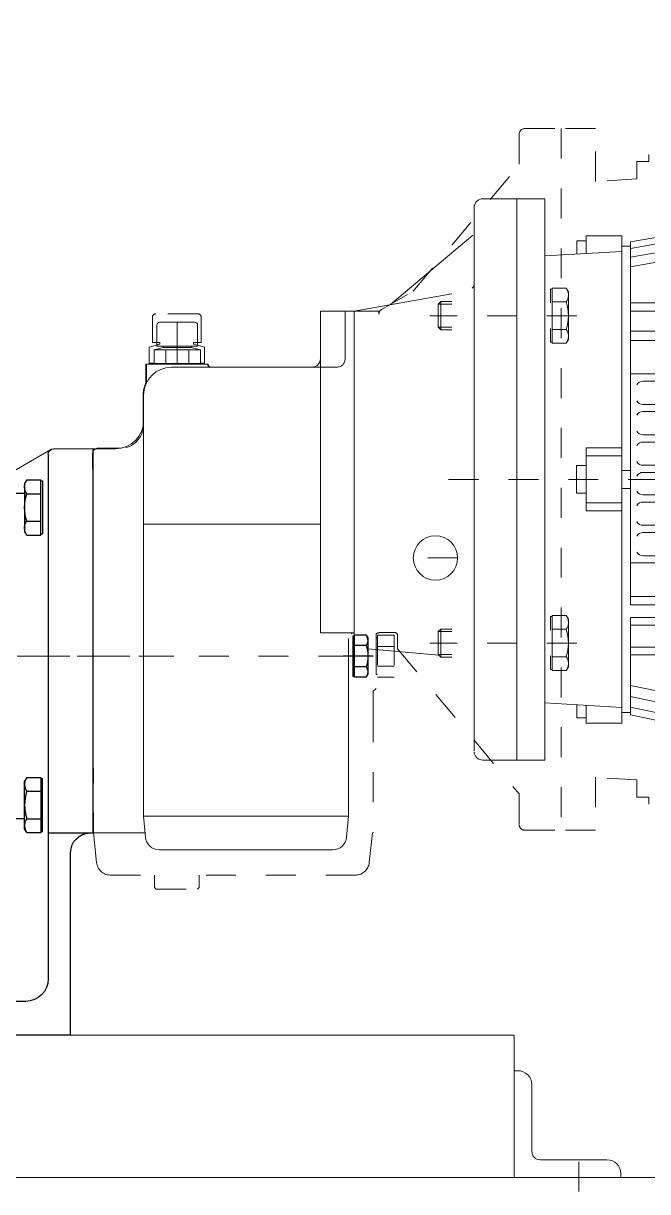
# Model space of a CAD drawing. Header units: millimetres. Extents: x 100 to 1590, y 100 to 694.
# Drawn here: x 1406.054 to 1408.139, y 546.518 to 550.421 of the extents above; entities that cross this region are included whole.
import ezdxf

# ---------------------------------------------------------------- set-up
doc = ezdxf.new("R2010")
doc.units = ezdxf.units.MM
for name, pattern in [('AM_DIN_G_W050', [13.75, 9.75, -1.5, 1, -1.5]), ('AM_DIN_G_W050x2', [6.875, 4.75, -0.875, 0.375, -0.875]), ('CENTER', [2, 1.25, -0.25, 0.25, -0.25]), ('HIDDEN2', [4.762499999999999, 3.175, -1.5875])]:
    doc.linetypes.add(name, pattern=pattern)
for name, color, linetype, lineweight in [('AM_0N', 7, 'Continuous', 30), ('AM_7N', 4, 'AM_DIN_G_W050', 25), ('AM_9', 253, 'Continuous', 13), ('Centro', 1, 'CENTER', 5), ('CONTORN 1', 7, 'Continuous', 25), ('contorno', 1, 'Continuous', 9), ('PAREDE', 7, 'Continuous', 9)]:
    doc.layers.add(name, color=color, linetype=linetype, lineweight=lineweight)

# ---------------------------------------------------------------- blocks, each defined once
blk = doc.blocks.new('parafuso m8')
at = {"layer": 'AM_0N'}
for p, q in [((888.140560662112, 1079.949648171211), (887.5588802659031, 1078.942148171211)), ((887.5588802659031, 1078.942148171211), (887.5588802659031, 1065.942148171211)), ((888.140560662112, 1079.949648171211), (892.2588802659034, 1079.949648171211)), ((892.2588802659034, 1079.632148171211), (892.2588802659034, 1079.949648171211)), ((892.2588802659034, 1065.252148171211), (892.2588802659034, 1079.632148171211)), ((892.2588802659034, 1079.632148171211), (892.8588802659033, 1079.632148171211)), ((892.8588802659033, 1079.632148171211), (892.8588802659033, 1076.103856921211)), ((888.140560662112, 1076.196871421478), (892.2588802659034, 1076.196871421478)), ((892.8588802659033, 1076.103856921211), (892.8588802659033, 1068.780439421211)), ((888.140560662112, 1064.934648171211), (887.5588802659031, 1065.942148171211)), ((888.140560662112, 1068.687424920943), (892.2588802659034, 1068.687424920943)), ((892.8588802659033, 1068.780439421211), (892.8588802659033, 1065.252148171211)), ((888.140560662112, 1064.934648171211), (892.2588802659034, 1064.934648171211)), ((892.2588802659034, 1064.934648171211), (892.2588802659034, 1065.252148171211)), ((892.2588802659034, 1065.252148171211), (892.8588802659033, 1065.252148171211))]:
    blk.add_line(p, q, dxfattribs=at)
for centre, radius, start, end in [((890.8761533266952, 1078.073259796345), 3.317273060791827, 154.446872382287, 214.4468723822771), ((899.968013239551, 1072.442148171211), 12.40913297364791, 162.3875260144927, 197.6124739855073), ((890.8761533266952, 1066.811036546078), 3.317273060791827, 145.5531276177229, 205.553127617713)]:
    blk.add_arc(centre, radius, start, end, dxfattribs=at)
at = {"layer": 'AM_7N', "linetype": 'AM_DIN_G_W050x2'}
blk.add_line((885.6966333509563, 1072.442148171211), (898.6845567325081, 1072.442148171211), dxfattribs=at)
blk = doc.blocks.new('Caixa redotora (GEREMIA)')
at = {"layer": 'Centro'}
for p, q in [((-3498.097578407829, 3378.845441578722), (-3482.297578407829, 3378.845441578722)), ((-3459.197578407829, 3343.845441578722), (-3366.476653273508, 3343.845441578722))]:
    blk.add_line(p, q, dxfattribs=at)
at = {"layer": 'contorno'}
for p, q in [((-3519.197578407829, 3306.845441578722), (-3519.197578407829, 3506.845441578722)), ((-3507.044468407829, 3506.845441578722), (-3519.197578407829, 3506.845441578722)), ((-3504.048588407829, 3504.002451578722), (-3504.048588407829, 3504.454291578722)), ((-3504.048588407829, 3504.002451578722), (-3504.048588407828, 3310.002613540595)), ((-3503.516278407829, 3493.845441578722), (-3474.197578407829, 3469.137691578722)), ((-3461.197578407829, 3466.845441578722), (-3496.048588407829, 3472.990611451532)), ((-3461.197578407829, 3351.035441578722), (-3461.197578407829, 3466.845441578722)), ((-3461.197578407829, 3466.845441578722), (-3449.197578407829, 3466.845441578722)), ((-3449.197578407829, 3460.220441578722), (-3449.197578407829, 3466.845441578722)), ((-3449.197578407829, 3453.470441578722), (-3449.197578407829, 3460.220441578722)), ((-3405.447578407829, 3461.845441578722), (-3405.447578407829, 3454.345441578722)), ((-3404.447578407829, 3462.845441578722), (-3391.947578407829, 3462.845441578722)), ((-3398.197578407829, 3447.845441578722), (-3398.197578407829, 3462.845441578722)), ((-3390.947578407829, 3454.345441578722), (-3390.947578407829, 3461.845441578722)), ((-3449.197578407829, 3352.139091578721), (-3449.197578407829, 3453.470441578722)), ((-3403.197578407829, 3453.845441578722), (-3406.446778407829, 3452.974841578722)), ((-3406.446778407829, 3452.974841578722), (-3406.446778407829, 3448.145441578722)), ((-3389.948378407829, 3452.974841578722), (-3406.446778407829, 3452.974841578722)), ((-3405.447578407829, 3454.345441578722), (-3390.947578407829, 3454.345441578722)), ((-3403.197578407829, 3454.345441578722), (-3403.197578407829, 3453.845441578722)), ((-3393.197578407829, 3453.845441578722), (-3403.197578407829, 3453.845441578722)), ((-3402.322178407829, 3452.974841578722), (-3402.322178407829, 3448.145441578722)), ((-3394.072978407829, 3448.145441578722), (-3394.072978407829, 3452.974841578722)), ((-3393.197578407829, 3453.845441578722), (-3393.197578407829, 3454.345441578722)), ((-3389.948378407829, 3452.974841578722), (-3393.197578407829, 3453.845441578722)), ((-3389.948378407829, 3448.145441578722), (-3389.948378407829, 3452.974841578722)), ((-3409.197578407829, 3447.845441578722), (-3387.197578407829, 3447.845441578722)), ((-3389.948378407829, 3448.145441578722), (-3406.446778407829, 3448.145441578722)), ((-3405.197578407829, 3448.145441578722), (-3405.197578407829, 3447.845441578722)), ((-3391.197578407829, 3447.845441578722), (-3405.197578407829, 3447.845441578722)), ((-3391.197578407829, 3447.845441578722), (-3391.197578407829, 3448.145441578722)), ((-3387.197578407829, 3447.845441578722), (-3387.197578407829, 3441.204341578722)), ((-3446.197578407829, 3446.845441578722), (-3396.197578407829, 3446.845441578722)), ((-3386.197578407829, 3286.845441578722), (-3386.197578407829, 3436.845441578722)), ((-3376.197578407828, 3417.782101578723), (-3368.197578407828, 3417.782101578723)), ((-3368.197578407828, 3280.845470927006), (-3368.197578407828, 3417.782101578723)), ((-3449.197578407829, 3390.845441578722), (-3386.197578407829, 3390.845441578722)), ((-3461.197578407829, 3352.139091578721), (-3449.197578407829, 3352.139091578721)), ((-3459.197578407829, 3350.139091578721), (-3459.197578407829, 3286.845441578722)), ((-3466.097578407829, 3346.416746793459), (-3491.426098876506, 3344.200786662157)), ((-3519.197578407829, 3306.845441578722), (-3507.044468407829, 3306.845441578722)), ((-3459.197578407829, 3286.845441578722), (-3386.197578407829, 3286.845441578722)), ((-3459.197578407829, 3286.845441578722), (-3458.547028407829, 3279.409661578722)), ((-3386.197578407829, 3286.845441578722), (-3386.848128407829, 3279.409661578722)), ((-3368.197578407828, 3280.845470927006), (-3386.722510682247, 3280.845470927006)), ((-3453.566058407829, 3274.845441578722), (-3391.829098407829, 3274.845441578722))]:
    blk.add_line(p, q, dxfattribs=at)
blk.add_circle((-3490.197578407829, 3378.845441578722), 7.9, dxfattribs=at)
for centre, radius, start, end in [((-3507.044468407829, 3503.845441578722), 3, 3.000010000006585, 90), ((-3501.048588407836, 3476.918531578721), 2.999999999992724, 180, 220.939766135569), ((-3404.447578407829, 3461.845441578722), 1, 90, 180), ((-3391.947578407829, 3461.845441578722), 1, 0, 90), ((-3446.197578407829, 3449.845441578722), 3, 180, 270), ((-3410.197578407829, 3447.845441578722), 1, 270, 0), ((-3396.197578407829, 3436.845441578722), 10, 0, 90), ((-3376.197578407828, 3427.782101578723), 10, 180, 270), ((-3461.197578407828, 3350.139091578723), 1.999999999998067, 58.55869770557219, 90), ((-3507.044468407829, 3309.845441578722), 3, 270, 357.0000299999961), ((-3453.566058407829, 3279.845441578722), 5, 184.9999999999735, 270), ((-3391.829098407829, 3279.845441578722), 5, 270, 355.0000000000265)]:
    blk.add_arc(centre, radius, start, end, dxfattribs=at)
blk = doc.blocks.new('Parafuso de cabeça sextavada M10 x 30')
at = {"layer": 'AM_0N'}
for p, q in [((-3350.197578407829, 3056.295441578722), (-3350.197578407829, 3051.439492078722)), ((-3349.597578407829, 3056.295441578722), (-3350.197578407829, 3056.295441578722)), ((-3349.597578407829, 3056.295441578722), (-3349.597578407829, 3056.662941578722)), ((-3344.558237387486, 3056.662941578722), (-3349.597578407829, 3056.662941578722)), ((-3349.597578407829, 3037.395441578722), (-3349.597578407829, 3056.295441578722)), ((-3344.558237387486, 3056.662941578722), (-3343.797578407829, 3055.345441578722)), ((-3344.558237387486, 3051.75546429061), (-3349.597578407829, 3051.75546429061)), ((-3343.797578407829, 3055.345441578722), (-3343.797578407829, 3038.345441578722)), ((-3350.197578407829, 3051.439492078722), (-3350.197578407829, 3042.251391078722)), ((-3350.197578407829, 3042.251391078722), (-3350.197578407829, 3037.395441578722)), ((-3344.558237387486, 3041.935418866834), (-3349.597578407829, 3041.935418866834)), ((-3349.597578407829, 3037.395441578722), (-3350.197578407829, 3037.395441578722)), ((-3349.597578407829, 3037.027941578722), (-3349.597578407829, 3037.395441578722)), ((-3344.558237387486, 3037.027941578722), (-3349.597578407829, 3037.027941578722)), ((-3344.558237387486, 3037.027941578722), (-3343.797578407829, 3038.345441578722))]:
    blk.add_line(p, q, dxfattribs=at)
for centre, radius, start, end in [((-3348.135550871941, 3054.209202934666), 4.337972464112389, 325.5531276177229, 25.55312761773646), ((-3360.024906142599, 3046.845441578722), 16.22732773477033, 342.3875260144758, 17.61247398552423), ((-3348.135550871941, 3039.481680222778), 4.337972464112389, 334.4468723822636, 34.44687238227705)]:
    blk.add_arc(centre, radius, start, end, dxfattribs=at)
blk = doc.blocks.new('CARCAÇA DO MANCAL REDUTOR')
at = {"layer": 'Centro', "lineweight": 20}
blk.add_line((-1097.114438785534, 8565.11146423663), (-936.614438785534, 8565.11146423663), dxfattribs=at)
at = {"layer": 'Centro', "linetype": 'AM_DIN_G_W050x2'}
for p, q in [((-1056.114438785534, 8445.341894717896), (-1056.114438785534, 8427.341894717896)), ((-977.114438785534, 8445.11146423663), (-977.114438785534, 8427.11146423663))]:
    blk.add_line(p, q, dxfattribs=at)
at = {"layer": 'CONTORN 1'}
for p, q in [((-1092.114438785534, 8502.111493584915), (-1092.114438785534, 8639.048124236631)), ((-1076.114438785534, 8637.048124236631), (-1076.114438785534, 8450.11146423663)), ((-941.614438785534, 8627.111464236632), (-955.114438785534, 8627.11146423663)), ((-941.614438785534, 8503.11146423663), (-941.614438785534, 8627.111464236632)), ((-1067.714438785535, 8623.11146423663), (-961.4389941058707, 8623.11146423663)), ((-957.114438785534, 8447.11146423663), (-957.114438785534, 8625.601838511278)), ((-1052.114438785534, 8597.653374328625), (-981.1144387855345, 8597.653374328625)), ((-1060.114438785534, 8540.569554144637), (-1060.114438785534, 8589.653374328625)), ((-973.1144387855345, 8589.653374328625), (-973.1144387855345, 8540.569554144637)), ((-957.114438785534, 8540.569554144637), (-957.114438785534, 8589.653374328625)), ((-1052.114438785534, 8532.569554144637), (-981.1144387855345, 8532.569554144637)), ((-1067.714438785535, 8507.111464236632), (-957.114438785534, 8507.111464236632)), ((-998.6849504348413, 8450.325402285063), (-1044.835430149592, 8505.325402285063)), ((-1076.114438785534, 8502.111493584915), (-1092.114438785534, 8502.111493584915)), ((-1092.114438785534, 8502.111493584915), (-1092.114438785534, 8502.111493584915)), ((-955.1144387855345, 8503.111464236634), (-941.614438785534, 8503.11146423663)), ((-941.614438785534, 8503.11146423663), (-941.614438785534, 8503.11146423663)), ((-1084.114438785534, 8430.11146423663), (-1084.114438785534, 8495.111493584915)), ((-949.114438785534, 8430.11146423663), (-949.114438785534, 8496.11146423663)), ((-1068.114438785534, 8442.11146423663), (-962.114438785534, 8442.11146423663)), ((-1084.114438785534, 8430.11146423663), (-949.114438785534, 8430.11146423663))]:
    blk.add_line(p, q, dxfattribs=at)
for centre, radius, start, end in [((-1078.114438785534, 8637.048124236631), 2, 0, 90), ((-961.4389941058707, 8628.11146423663), 5, 270, 334.6230664748901), ((-955.114438785534, 8625.11146423663), 2, 90, 154.6230664748901), ((-1052.114438785534, 8589.653374328625), 8, 90, 180), ((-981.1144387855345, 8589.653374328625), 8, 0, 90), ((-1052.114438785534, 8540.569554144637), 8, 180, 270), ((-981.1144387855345, 8540.569554144637), 8, 270, 0), ((-1048.665652365187, 8502.111464236632), 5, 39.99999999997006, 90), ((-955.114438785534, 8505.111464236634), 2, 180, 269.999999999987), ((-1091.114438785534, 8495.111493584915), 7, 0, 90), ((-942.114438785534, 8496.11146423663), 7, 90, 180), ((-1068.114438785534, 8450.11146423663), 8, 180, 270), ((-1002.515172650436, 8447.11146423663), 5, 270, 39.99999999997006), ((-962.114438785534, 8447.11146423663), 5, 270, 0)]:
    blk.add_arc(centre, radius, start, end, dxfattribs=at)
at = {"layer": 'contorno'}
for p, q in [((-1078.114438785534, 8639.048124236631), (-1092.114438785534, 8639.048124236631)), ((-1077.110903401087, 8638.777974617446), (-1049.975711444209, 8623.11146423663))]:
    blk.add_line(p, q, dxfattribs=at)
blk = doc.blocks.new('FlgFFW21')
for p, q in [((4, 93.00000000000001), (4, -93.00000000000003)), ((4, 93.00000000000001), (20.69791428710016, 92.99999999999999)), ((20.69791428710016, 86.2048612244238), (20.69791428710016, 92.99999999999999)), ((20.69791428710016, 90.99999999999999), (25, 90.99999999999997)), ((25, 90.99999999999997), (25, 85.99999999999999)), ((0, 88.99999999999999), (4, 88.99999999999999)), ((4, 86.99999999999999), (40, 85.28571428571435)), ((25, 88.99999999999999), (25.00000000000011, 86.00000000000001)), ((20.69791428710016, 12), (4, 11.99999999999999)), ((20.69791428710016, 8.999999999999993), (4, 8.999999999999993)), ((20.69791428710016, -11.99999999999999), (20.69791428710016, 12)), ((20.69791428710016, 5.280474695061734), (25.19620792688306, 5.280474695061734)), ((25.19620792688306, 5.280474695061734), (25.19620792688306, -5.280474695061734)), ((0, 3.429748934673299), (0, -3.429748934673299)), ((0, 3.429748934673299), (4, 3.429748934673299)), ((0, -3.429748934673299), (4, -3.429748934673299)), ((20.69791428710016, -5.280474695061734), (25.19620792688306, -5.280474695061734)), ((20.69791428710016, -8.999999999999993), (4, -8.999999999999993)), ((20.69791428710016, -11.99999999999999), (4, -11.99999999999999)), ((0, -88.99999999999999), (4, -88.99999999999999)), ((4, -86.99999999999999), (40, -85.28571428571433)), ((20.69791428710016, -86.2048612244238), (20.69791428710016, -92.99999999999999)), ((25, -90.99999999999997), (25, -85.99999999999999)), ((25, -88.99999999999999), (25.00000000000011, -86.00000000000001)), ((4, -93.00000000000001), (20.69791428710016, -92.99999999999999)), ((20.69791428710016, -90.99999999999999), (25, -90.99999999999997))]:
    blk.add_line(p, q)
blk = doc.blocks.new('100Lsp')
at = {"linetype": 'ByBlock'}
for p, q in [((-173, 43.63554223115324), (0, 43.63554223115324)), ((-173, 43.63554223115324), (-173, 5.113482440545454)), ((0, 43.63554223115324), (0, 5.113482440545454)), ((-173, 40.63554223115324), (0, 40.63554223115324)), ((-173, 31.90503755800827), (0, 31.90503755800827)), ((-173, 28.90503755800827), (0, 28.90503755800827)), ((-144, 11.65681948535018), (-173, 16.77030192589561)), ((-29, 11.65681948535018), (0, 16.77030192589558)), ((-144, 7.2560354046405), (-173, 12.36951784518595)), ((-144, 11.65681948535018), (-29, 11.65681948535018)), ((-29, 7.2560354046405), (0, 12.36951784518592)), ((-144, 3.051288234480182), (-173, 8.164770675025636)), ((-144, 0), (-173, 5.113482440545454)), ((-144, 7.2560354046405), (-29, 7.2560354046405)), ((-29, 3.051288234480182), (0, 8.164770675025636)), ((-29, 0), (0, 5.113482440545454)), ((-144, 3.051288234480182), (-29, 3.051288234480182)), ((-144, 0), (-29, 0))]:
    blk.add_line(p, q, dxfattribs=at)
blk = doc.blocks.new('90Scx')
at = {"linetype": 'ByBlock'}
for p, q in [((-109.0404624277458, 0), (-131.0000000000001, -3.872058957869683)), ((-109.0404624277458, 0), (-21.95953757225436, 0)), ((-21.95953757225436, 0), (0, -3.872058957869683)), ((-109.0404624277458, -2.310513056167082), (-131.0000000000001, -6.182572014036765)), ((-131.0000000000002, -133.2565154342296), (-131.0000000000001, -3.872058957869683)), ((-109.0404624277458, -2.310513056167082), (-21.95953757225436, -2.310513056167082)), ((-21.95953757225436, -2.310513056167082), (0, -6.182572014036765)), ((3.410605131648481e-13, -133.2565154342297), (0, -3.872058957869683)), ((-109.0404624277458, -5.49445455495902), (-131.0000000000001, -9.366513512828703)), ((-109.0404624277458, -5.49445455495902), (-21.95953757225436, -5.49445455495902)), ((-21.95953757225436, -5.49445455495902), (0, -9.366513512828675)), ((-109.0404624277458, -8.82684018832876), (-131.0000000000001, -12.69889914619844)), ((-109.0404624277458, -8.82684018832876), (-21.95953757225436, -8.82684018832876)), ((-21.95953757225436, -8.82684018832876), (0, -12.69889914619841)), ((-131.0000000000001, -25.54826339961656), (0, -25.54826339961645)), ((-131.0000000000001, -28.57101966860586), (1.13686837721616e-13, -28.57101966860586)), ((-131.0000000000001, -35.72653997898576), (0, -35.72653997898564)), ((-131.0000000000001, -39.00375343199619), (1.13686837721616e-13, -39.00375343199619)), ((-131.0000000000001, -50.92895074242813), (-117.4811364935707, -50.92895074242814)), ((-126.7158892088188, -53.50351721641658), (-117.7883156919322, -53.50351721641658)), ((0, -50.92895074242813), (-13.55293144454174, -50.92895074242814)), ((-4.538760482065186, -53.50351721641658), (-13.24575224618025, -53.50351721641657)), ((-126.7158892088188, -61.77288137826629), (-118.607972609607, -61.77288137826629)), ((-4.538760482065186, -61.77288137826629), (-12.42609532850531, -61.77288137826629)), ((-126.7158892088188, -64.34744785225475), (-118.8114977698859, -64.34744785225473)), ((-4.538760482065186, -64.34744785225475), (-12.22257016822653, -64.34744785225473)), ((-126.7158892088188, -72.61681201410443), (-119.3001812408239, -72.61681201410443)), ((-4.538760482065186, -72.61681201410443), (-11.73388669728865, -72.61681201410443)), ((-126.7158892088188, -75.1913784880929), (-119.4010964714691, -75.19137848809288)), ((-4.538760482065186, -75.1913784880929), (-11.63297146664331, -75.19137848809288)), ((-126.7158892088188, -83.46074264994259), (-119.5611318389095, -83.46074264994257)), ((-126.7158892088188, -86.03530912393106), (-119.5599152571034, -86.03530912393106)), ((-4.538760482065186, -86.03530912393106), (-11.47415268100895, -86.03530912393106)), ((-4.538760482065186, -83.46074264994259), (-11.47293609920291, -83.46074264994257)), ((-126.7158892088188, -94.0017191553636), (-119.4026243494754, -94.0017191553636)), ((-4.538760482065186, -94.0017191553636), (-11.63144358863701, -94.00171915536362)), ((-126.7158892088188, -96.57628562935207), (-119.3021280764616, -96.57628562935207)), ((-4.538760482065186, -96.57628562935207), (-11.73193986165086, -96.57628562935207)), ((-126.7158892088188, -104.8456497912018), (-118.8147943521606, -104.8456497912018)), ((-126.7158892088188, -107.4202162651902), (-118.6116911061205, -107.4202162651902)), ((-4.538760482065186, -107.4202162651902), (-12.42237683199198, -107.4202162651902)), ((-4.538760482065186, -104.8456497912018), (-12.2192735859519, -104.8456497912018)), ((-126.7158892088188, -115.6895804270399), (-117.7933967209127, -115.6895804270399)), ((-4.538760482065186, -115.6895804270399), (-13.24067121719975, -115.6895804270399)), ((-131.0000000000001, -118.2641469010284), (-117.4867151792465, -118.2641469010284)), ((0, -118.2641469010284), (-13.54735275886605, -118.2641469010284)), ((-131.0000000000001, -130.2337591652403), (1.13686837721616e-13, -130.2337591652403)), ((-131.0000000000001, -133.2565154342296), (0, -133.2565154342298))]:
    blk.add_line(p, q, dxfattribs=at)
for p, q in [((-98.64311276539252, -47.44837569741135), (-98.64311276539252, -53.67454273061377)), ((-32.39095517271983, -47.44837569741135), (-32.39095517271983, -53.67454273061377)), ((-104.0431127653925, -59.07454273061377), (-111.3433218551871, -59.07454273061377)), ((-26.99095517271996, -59.07454273061377), (-19.69074608292533, -59.07454273061377)), ((-87.29314089770469, -66.3120700738853), (-45.23213291440777, -66.3120700738853)), ((-91.61314089770474, -99.03117947197521), (-91.61314089770474, -70.6320700738853)), ((-87.13952281641025, -69.70528442321428), (-87.13952281641025, -93.50416442321429)), ((-44.19872281641028, -69.70528442321428), (-87.13952281641025, -69.70528442321428)), ((-44.19872281641028, -73.57600442321427), (-44.19872281641028, -69.70528442321428)), ((-40.91213291440783, -70.6320700738853), (-40.91213291440783, -99.03117947197521)), ((-115.2073110880043, -71.65875629861839), (-97.37978871763778, -71.65875629861836)), ((-96.29978871763774, -72.73875629861837), (-96.29978871763774, -74.89875629861837)), ((-83.26880281641024, -89.63344442321429), (-83.26880281641024, -73.57600442321427)), ((-83.26880281641024, -73.57600442321427), (-44.19872281641028, -73.57600442321427)), ((-34.7342792204746, -72.73875629861837), (-34.7342792204746, -74.89875629861837)), ((-15.82675685010804, -71.65875629861839), (-33.65427922047456, -71.65875629861836)), ((-115.380561830692, -75.97875629861838), (-97.37978871763778, -75.97875629861838)), ((-80.6984028164103, -76.14640442321428), (-80.6984028164103, -89.63344442321429)), ((-76.82768281641029, -76.14640442321428), (-80.6984028164103, -76.14640442321428)), ((-76.82768281641029, -89.63344442321429), (-76.82768281641029, -76.14640442321428)), ((-74.25728281641034, -76.14640442321428), (-74.25728281641034, -89.63344442321429)), ((-70.38656281641022, -76.14640442321428), (-74.25728281641034, -76.14640442321428)), ((-70.38656281641022, -93.50416442321429), (-70.38656281641022, -76.14640442321428)), ((-67.75568281641029, -76.14640442321428), (-67.75568281641029, -93.50416442321429)), ((-56.89952281641024, -76.14640442321428), (-67.75568281641029, -76.14640442321428)), ((-56.89952281641024, -86.76064442321427), (-56.89952281641024, -76.14640442321428)), ((-54.51056281641024, -76.14640442321428), (-54.51056281641024, -93.50416442321429)), ((-44.19872281641028, -76.14640442321428), (-54.51056281641024, -76.14640442321428)), ((-44.19872281641028, -99.94528442321428), (-44.19872281641028, -76.14640442321428)), ((-15.65350610742018, -75.97875629861838), (-33.65427922047456, -75.97875629861838)), ((-115.5104268010542, -82.45875629861837), (-97.37978871763778, -82.45875629861837)), ((-63.94544281641026, -80.01712442321428), (-63.94544281641026, -82.88992442321427)), ((-60.77024281641025, -80.01712442321428), (-63.94544281641026, -80.01712442321428)), ((-63.94544281641026, -82.88992442321427), (-60.77024281641025, -82.88992442321427)), ((-60.77024281641025, -82.88992442321427), (-60.77024281641025, -80.01712442321428)), ((-51.24464281641031, -80.01712442321428), (-51.24464281641031, -89.63344442321429)), ((-48.06944281641029, -80.01712442321428), (-51.24464281641031, -80.01712442321428)), ((-48.06944281641029, -89.63344442321429), (-48.06944281641029, -80.01712442321428)), ((-15.52364113705801, -82.45875629861837), (-33.65427922047456, -82.45875629861837)), ((-115.5104268010542, -86.77875629861838), (-97.37978871763778, -86.77875629861838)), ((-96.29978871763774, -83.53875629861838), (-96.29978871763774, -85.69875629861838)), ((-63.88496281641028, -89.63344442321429), (-63.88496281641028, -86.76064442321427)), ((-63.88496281641028, -86.76064442321427), (-56.89952281641024, -86.76064442321427)), ((-34.7342792204746, -83.53875629861838), (-34.7342792204746, -85.69875629861838)), ((-15.52364113705801, -86.77875629861838), (-33.65427922047456, -86.77875629861838)), ((-80.6984028164103, -89.63344442321429), (-83.26880281641024, -89.63344442321429)), ((-74.25728281641034, -89.63344442321429), (-76.82768281641029, -89.63344442321429)), ((-56.89952281641024, -89.63344442321429), (-63.88496281641028, -89.63344442321429)), ((-56.89952281641024, -93.50416442321429), (-56.89952281641024, -89.63344442321429)), ((-51.24464281641031, -89.63344442321429), (-48.06944281641029, -89.63344442321429)), ((-115.380561830692, -93.25875629861838), (-97.37978871763778, -93.25875629861838)), ((-96.29978871763774, -94.33875629861838), (-96.29978871763774, -96.49875629861837)), ((-87.13952281641025, -93.50416442321429), (-70.38656281641022, -93.50416442321429)), ((-67.75568281641029, -93.50416442321429), (-56.89952281641024, -93.50416442321429)), ((-54.51056281641024, -93.50416442321429), (-48.06944281641029, -93.50416442321429)), ((-48.06944281641029, -93.50416442321429), (-48.06944281641029, -96.07456442321428)), ((-34.7342792204746, -94.33875629861838), (-34.7342792204746, -96.49875629861837)), ((-15.65350610742018, -93.25875629861838), (-33.65427922047456, -93.25875629861838)), ((-115.2073110880043, -97.57875629861837), (-97.37978871763778, -97.57875629861837)), ((-48.06944281641029, -96.07456442321428), (-87.13952281641025, -96.07456442321427)), ((-87.13952281641025, -96.07456442321427), (-87.13952281641025, -99.94528442321428)), ((-15.82675685010804, -97.57875629861837), (-33.65427922047456, -97.57875629861837)), ((-45.23213291440777, -103.3511794719752), (-87.29314089770469, -103.3511794719752)), ((-87.13952281641025, -99.94528442321428), (-44.19872281641028, -99.94528442321428)), ((-104.0431127653925, -110.1629698666232), (-111.3433218551871, -110.1629698666232)), ((-26.99095517271996, -110.1629698666232), (-19.69074608292533, -110.1629698666232)), ((-98.64311276539252, -121.7891368998256), (-98.64311276539252, -115.5629698666232)), ((-32.39095517271983, -121.7891368998256), (-32.39095517271983, -115.5629698666232))]:
    blk.add_line(p, q)
for centre in [(-106.7681114790465, -52.2968305025605), (-24.26595645906582, -52.2968305025605), (-106.7681114790465, -116.9406820946764), (-24.26595645906582, -116.9406820946764)]:
    blk.add_circle(centre, 3.227104632997793)
for centre, radius, start, end in [((-106.7681114790465, -52.2968305025605), 10.8, 97.66837745043945, 172.9343840855462), ((-65.51703396905611, -358.66978316264), 319.9375705367928, 82.33162254956054, 97.66837745043945), ((-24.26595645906593, -52.29683050256052), 10.8, 7.065615914453812, 82.33162254956054), ((-106.7681114790465, -52.2968305025605), 6.755499447269108, 97.66837745043945, 172.9343840855462), ((-65.51703396905611, -358.66978316264), 315.8930699840619, 82.33162254956054, 97.66837745043945), ((-95.4031127653925, -47.44837569741135), 3.24, 95.48520004313771, 180), ((-35.63095517271984, -47.44837569741135), 3.24, 0, 84.51479995686232), ((-24.26595645906593, -52.29683050256052), 6.755499447269108, 7.065615914453812, 82.33162254956054), ((154.0036104150423, -84.61875629861825), 273.5671932086917, 172.9343840855462, 187.0656159144538), ((154.0036104150423, -84.61875629861825), 269.5226926559608, 172.9343840855462, 187.0656159144538), ((-104.0431127653925, -53.67454273061377), 5.4, 270, 0), ((-26.99095517271996, -53.67454273061377), 5.4, 180, 270), ((-285.0376783531548, -84.61875629861825), 269.5226926559608, 352.9343840855462, 7.065615914453812), ((-285.0376783531548, -84.61875629861825), 273.5671932086917, 352.9343840855462, 7.065615914453812), ((-111.3433218551871, -62.31454273061378), 3.24, 90, 175.1951951634717), ((-19.69074608292533, -62.31454273061378), 3.24, 4.804804836528377, 90), ((-87.29314089770469, -70.6320700738853), 4.32, 90, 180), ((-45.23213291440777, -70.6320700738853), 4.32, 0, 90), ((-97.37978871763778, -72.73875629861837), 1.08, 0, 90), ((-97.37978871763778, -74.89875629861837), 1.08, 270, 0), ((-33.65427922047456, -72.73875629861837), 1.08, 90, 180), ((-33.65427922047456, -74.89875629861837), 1.08, 180, 270), ((-97.37978871763778, -83.53875629861838), 1.08, 0, 90), ((-33.65427922047456, -83.53875629861838), 1.08, 90, 180), ((-97.37978871763778, -85.69875629861838), 1.08, 270, 0), ((-33.65427922047456, -85.69875629861838), 1.08, 180, 270), ((-97.37978871763778, -94.33875629861838), 1.08, 0, 90), ((-33.65427922047456, -94.33875629861838), 1.08, 90, 180), ((-97.37978871763778, -96.49875629861837), 1.08, 270, 0), ((-87.29314089770469, -99.03117947197521), 4.32, 180, 270), ((-45.23213291440777, -99.03117947197521), 4.32, 270, 0), ((-33.65427922047456, -96.49875629861837), 1.08, 180, 270), ((-111.3433218551871, -106.9229698666231), 3.24, 184.8048048365284, 270), ((-19.69074608292533, -106.9229698666231), 3.24, 270, 355.1951951634716), ((-104.0431127653925, -115.5629698666232), 5.4, 0, 90), ((-26.99095517271996, -115.5629698666232), 5.4, 90, 180), ((-106.7681114790466, -116.9406820946763), 10.8, 187.0656159144538, 262.3316225495604), ((-106.7681114790466, -116.9406820946763), 6.755499447269108, 187.0656159144538, 262.3316225495604), ((-24.26595645906582, -116.9406820946762), 6.755499447269108, 277.6683774504394, 352.9343840855454), ((-24.26595645906582, -116.9406820946762), 10.8, 277.6683774504394, 352.9343840855454), ((-65.51703396905611, 189.4322705654032), 315.8930699840619, 262.3316225495605, 277.6683774504394), ((-95.4031127653925, -121.7891368998256), 3.24, 180, 264.5147999568623), ((-35.63095517271984, -121.7891368998256), 3.24, 275.4852000431377, 0), ((-65.51703396905611, 189.4322705654032), 319.9375705367928, 262.3316225495605, 277.6683774504394)]:
    blk.add_arc(centre, radius, start, end)
for centre, radius, start, end in [((-126.8355633792768, -56.03155715356556), 2.530870962908826, 87.28971456681475, 150.6430577804659), ((-4.419086311607202, -56.03155715356556), 2.530870962908826, 29.35694221953408, 92.71028543318523), ((-126.8355633792768, -59.2448414411173), 2.530870962908818, 209.3569422195341, 272.7102854331852), ((-4.419086311607202, -59.2448414411173), 2.530870962908818, 267.2897145668147, 330.6430577804659), ((-126.8355633792768, -66.87548778940372), 2.530870962908826, 87.28971456681475, 150.6430577804659), ((-4.419086311607202, -66.87548778940372), 2.530870962908826, 29.35694221953408, 92.71028543318523), ((-126.8355633792768, -70.08877207695545), 2.530870962908818, 209.3569422195341, 272.7102854331852), ((-4.419086311607202, -70.08877207695545), 2.530870962908818, 267.2897145668147, 330.6430577804659), ((-126.8355633792768, -77.71941842524187), 2.530870962908826, 87.28971456681475, 150.6430577804659), ((-4.419086311607202, -77.71941842524187), 2.530870962908826, 29.35694221953408, 92.71028543318523), ((-126.8355633792768, -80.93270271279361), 2.530870962908818, 209.3569422195341, 272.7102854331852), ((-4.419086311607202, -80.93270271279361), 2.530870962908818, 267.2897145668147, 330.6430577804659), ((-126.8355633792768, -88.56334906108003), 2.530870962908826, 87.28971456681475, 150.6430577804659), ((-4.419086311607202, -88.56334906108003), 2.530870962908826, 29.35694221953408, 92.71028543318523), ((-126.8355633792768, -91.47367921821463), 2.530870962908826, 209.3569422195341, 272.7102854331852), ((-4.419086311607202, -91.47367921821463), 2.530870962908826, 267.2897145668147, 330.6430577804659), ((-126.8355633792768, -99.10432556650105), 2.530870962908818, 87.28971456681475, 150.6430577804659), ((-4.419086311607202, -99.10432556650105), 2.530870962908818, 29.35694221953408, 92.71028543318523), ((-126.8355633792768, -102.3176098540528), 2.530870962908826, 209.3569422195341, 272.7102854331852), ((-4.419086311607202, -102.3176098540528), 2.530870962908826, 267.2897145668147, 330.6430577804659), ((-126.8355633792768, -109.9482562023392), 2.530870962908818, 87.28971456681475, 150.6430577804659), ((-4.419086311607202, -109.9482562023392), 2.530870962908818, 29.35694221953408, 92.71028543318523), ((-126.8355633792768, -113.1615404898909), 2.530870962908826, 209.3569422195341, 272.7102854331852), ((-4.419086311607202, -113.1615404898909), 2.530870962908826, 267.2897145668147, 330.6430577804659)]:
    blk.add_arc(centre, radius, start, end, dxfattribs=at)
for points in [[(-83.26880281641024, -89.63344442321429), (-87.13952281641025, -93.50416442321429), (-83.26880281641024, -73.57600442321427), (-87.13952281641025, -69.70528442321428)], [(-83.26880281641024, -73.57600442321427), (-87.13952281641025, -69.70528442321428), (-44.19872281641028, -73.57600442321427), (-44.19872281641028, -69.70528442321428)], [(-76.82768281641029, -76.14640442321428), (-80.6984028164103, -76.14640442321428), (-76.82768281641029, -89.63344442321429), (-80.6984028164103, -89.63344442321429)], [(-74.25728281641034, -76.14640442321428), (-70.38656281641022, -76.14640442321428), (-74.25728281641034, -89.63344442321429), (-70.38656281641022, -93.50416442321429)], [(-63.88496281641028, -89.63344442321429), (-67.75568281641029, -93.50416442321429), (-63.94544281641026, -80.01712442321428), (-67.75568281641029, -76.14640442321428)], [(-63.94544281641026, -80.01712442321428), (-67.75568281641029, -76.14640442321428), (-60.77024281641025, -80.01712442321428), (-56.89952281641024, -76.14640442321428)], [(-60.77024281641025, -80.01712442321428), (-56.89952281641024, -76.14640442321428), (-60.77024281641025, -82.88992442321427), (-56.89952281641024, -86.76064442321427)], [(-54.51056281641024, -76.14640442321428), (-51.24464281641031, -80.01712442321428), (-54.51056281641024, -93.50416442321429), (-51.24464281641031, -89.63344442321429)], [(-44.19872281641028, -76.14640442321428), (-48.06944281641029, -80.01712442321428), (-54.51056281641024, -76.14640442321428), (-51.24464281641031, -80.01712442321428)], [(-44.19872281641028, -99.94528442321428), (-48.06944281641029, -96.07456442321428), (-44.19872281641028, -76.14640442321428), (-48.06944281641029, -80.01712442321428)], [(-56.89952281641024, -86.76064442321427), (-60.77024281641025, -82.88992442321427), (-63.88496281641028, -86.76064442321427), (-63.94544281641026, -82.88992442321427)], [(-74.25728281641034, -89.63344442321429), (-70.38656281641022, -93.50416442321429), (-83.26880281641024, -89.63344442321429), (-87.13952281641025, -93.50416442321429)], [(-56.89952281641024, -89.63344442321429), (-56.89952281641024, -93.50416442321429), (-63.88496281641028, -89.63344442321429), (-67.75568281641029, -93.50416442321429)], [(-54.51056281641024, -93.50416442321429), (-51.24464281641031, -89.63344442321429), (-48.06944281641029, -93.50416442321429), (-48.06944281641029, -89.63344442321429)], [(-87.13952281641025, -99.94528442321428), (-87.13952281641025, -96.07456442321427), (-44.19872281641028, -99.94528442321428), (-48.06944281641029, -96.07456442321428)]]:
    blk.add_solid(points)
blk = doc.blocks.new('90SFFSEM-PEE2-1')
at = {"layer": 'Centro'}
blk.add_line((24.29169064892437, 0), (-254, 0), dxfattribs=at)
at = {"layer": 'contorno'}
for p, q in [((-10, 0), (-10, 100)), ((-10, 100), (0, 100)), ((0, 100), (0, 0)), ((-175, 88.5), (-206.5999999999999, 88.5)), ((-206.5999999999999, 88.5), (-206.5999999999999, -88.5)), ((-175, -88.5), (-175, 88.5)), ((-175, 79.5), (-171.5, 79.5)), ((-254, 66.375), (-254, -66.375)), ((-10, 0), (-10, -100)), ((0, -100), (0, 0)), ((-175, -79.5), (-171.5, -79.5)), ((-206.5999999999999, -88.5), (-175, -88.5)), ((-10, -100), (0, -100))]:
    blk.add_line(p, q, dxfattribs=at)
for centre, start, end in [((-194.5397017921907, 0.8256068903883715), 97.83232774116962, 132.2113848589914), ((-194.5397017921907, -0.8256068903883715), 227.7886151410086, 262.1676722588304)]:
    blk.add_arc(centre, 88.49999999999999, start, end, dxfattribs=at)
blk.add_blockref('90Scx', (-40.5, 88.5), dxfattribs=at)
for name, p, xscale, yscale, zscale in [('FlgFFW21', (-40.5, 0), 0.7625, 0.9337078651685391, 0.7625), ('100Lsp', (-40.5, -88.5), 0.7572254335260121, 0.9, 0.7572254335260121)]:
    blk.add_blockref(name, p, dxfattribs=dict(at, xscale=xscale, yscale=yscale, zscale=zscale))
blk = doc.blocks.new('M10X40')
at = {"layer": 'Centro'}
blk.add_line((-1642.27319149185, 7902.218783664803), (-1589.87319149185, 7902.218783664803), dxfattribs=at)
at = {"layer": 'contorno'}
for p, q in [((-1638.512532512193, 7912.036283664804), (-1639.27319149185, 7910.718783664803)), ((-1639.27319149185, 7893.718783664803), (-1639.27319149185, 7910.718783664803)), ((-1638.512532512193, 7912.036283664804), (-1633.47319149185, 7912.036283664804)), ((-1633.47319149185, 7912.036283664804), (-1633.47319149185, 7911.668783664803)), ((-1633.47319149185, 7911.668783664803), (-1632.87319149185, 7911.668783664803)), ((-1633.47319149185, 7911.668783664803), (-1633.47319149185, 7892.768783664802)), ((-1632.87319149185, 7906.812834164803), (-1632.87319149185, 7911.668783664803)), ((-1638.512532512193, 7907.12880637669), (-1633.47319149185, 7907.12880637669)), ((-1597.724201491851, 7907.218783664803), (-1593.79336649185, 7907.218783664803)), ((-1597.724201491851, 7906.298608664803), (-1592.87319149185, 7906.298608664803)), ((-1592.87319149185, 7906.298608664803), (-1593.79336649185, 7907.218783664803)), ((-1593.79336649185, 7907.218783664803), (-1593.79336649185, 7897.218783664803)), ((-1592.87319149185, 7906.298608664803), (-1592.87319149185, 7898.138958664802)), ((-1638.512532512193, 7897.308760952916), (-1633.47319149185, 7897.308760952916)), ((-1632.87319149185, 7892.768783664802), (-1632.87319149185, 7897.624733164803)), ((-1597.724201491851, 7898.138958664802), (-1592.87319149185, 7898.138958664802)), ((-1597.724201491851, 7897.218783664803), (-1593.79336649185, 7897.218783664803)), ((-1593.79336649185, 7897.218783664803), (-1592.87319149185, 7898.138958664802)), ((-1638.512532512193, 7892.401283664802), (-1639.27319149185, 7893.718783664803)), ((-1638.512532512193, 7892.401283664802), (-1633.47319149185, 7892.401283664802)), ((-1633.47319149185, 7892.768783664802), (-1632.87319149185, 7892.768783664802)), ((-1633.47319149185, 7892.768783664802), (-1633.47319149185, 7892.401283664802))]:
    blk.add_line(p, q, dxfattribs=at)
for centre, radius, start, end in [((-1634.935219027738, 7909.582545020747), 4.337972464112397, 154.4468723822316, 214.4468723822771), ((-1623.04586375708, 7902.218783664803), 16.22732773477037, 162.3875260144967, 197.6124739855033), ((-1634.935219027738, 7894.855022308859), 4.337972464112397, 145.5531276177229, 205.5531276177684)]:
    blk.add_arc(centre, radius, start, end, dxfattribs=at)
blk = doc.blocks.new('redutor')
at = {"layer": 'AM_9', "linetype": 'HIDDEN2', "ltscale": 3}
for p, q in [((-1082.502782708394, 9298.513580501563), (-1082.502782708394, 9048.513580501563)), ((-1069.502782708394, 9298.513580501563), (-1082.502782708394, 9298.513580501563)), ((-1067.502782708394, 9296.513580501563), (-1067.502782708394, 9285.569700501563)), ((-1029.761112708394, 9240.590930501563), (-1067.502782708394, 9285.569700501563)), ((-1018.502782708394, 9234.090930501563), (-1029.761112708394, 9240.590930501563)), ((-1017.502782708394, 9233.513580501563), (-1005.502782708394, 9233.513580501563)), ((-1017.502782708394, 9232.358880501562), (-1017.502782708394, 9233.513580501563)), ((-1005.502782708394, 9226.888580501563), (-1005.502782708394, 9233.513580501563)), ((-954.2027827083941, 9231.313580501563), (-954.2027827083941, 9222.313580501563)), ((-953.0027827083941, 9232.513580501563), (-938.0027827083941, 9232.513580501563)), ((-936.8027827083943, 9222.313580501563), (-936.8027827083943, 9231.313580501563)), ((-1005.502782708394, 9220.138580501563), (-1005.502782708394, 9226.888580501563)), ((-951.5027827083941, 9221.713580501562), (-955.4018227083943, 9220.668860501562)), ((-954.2027827083941, 9222.313580501563), (-951.5027827083941, 9222.313580501563)), ((-951.5027827083941, 9222.313580501563), (-951.5027827083941, 9221.713580501562)), ((-939.5027827083941, 9221.713580501562), (-939.5027827083941, 9222.313580501563)), ((-936.8027827083943, 9222.313580501563), (-939.5027827083941, 9222.313580501563)), ((-935.6037427083943, 9220.668860501562), (-939.5027827083941, 9221.713580501562)), ((-1005.502782708394, 9216.513580501563), (-1005.502782708394, 9220.138580501563)), ((-955.4018227083943, 9220.668860501562), (-955.4018227083943, 9214.873580501562)), ((-935.6037427083943, 9214.873580501562), (-935.6037427083943, 9220.668860501562)), ((-1002.502782708394, 9213.513580501563), (-957.5027827083941, 9213.513580501563)), ((-956.5027827083941, 9214.513580501563), (-953.9027827083942, 9214.513580501563)), ((-953.9027827083942, 9214.873580501562), (-955.4018227083943, 9214.873580501562)), ((-953.9027827083942, 9214.873580501562), (-953.9027827083942, 9214.513580501563)), ((-937.1027827083942, 9214.513580501563), (-937.1027827083942, 9214.873580501562)), ((-935.6037427083941, 9214.873580501562), (-937.1027827083942, 9214.873580501562)), ((-937.1027827083942, 9214.513580501563), (-934.5027827083941, 9214.513580501563)), ((-934.5027827083941, 9214.513580501563), (-934.5027827083941, 9207.872480501563)), ((-933.5027827083941, 9192.643580501563), (-933.5027827083941, 9203.513580501563)), ((-925.5027827083941, 9184.643580501563), (-917.5027827083941, 9184.643580501563)), ((-915.5027827083941, 9182.643580501563), (-915.8180927083943, 9047.513580501563)), ((-1024.127892708394, 9118.013580501563), (-1024.127892708394, 9113.149640553089)), ((-1018.502782708394, 9119.013580501563), (-1023.127892708394, 9119.013580501563)), ((-1017.002782708394, 9118.013580501563), (-1023.002782708394, 9118.013580501563)), ((-1023.002782708394, 9118.013580501563), (-1023.002782708394, 9103.013580501563)), ((-1017.002782708394, 9118.013580501563), (-1017.002782708394, 9103.013580501563)), ((-1016.502782708394, 9117.013580501563), (-1017.002782708394, 9117.013580501563)), ((-1016.502782708394, 9118.539280501562), (-1016.502782708394, 9099.013580501563)), ((-1016.502782708394, 9104.013580501563), (-1016.502782708394, 9117.013580501563)), ((-1024.127892708394, 9113.149640553089), (-1067.502782708394, 9061.457460501562)), ((-1017.002782708394, 9114.013580501563), (-1023.002782708394, 9114.013580501563)), ((-1023.002782708394, 9107.013580501563), (-1017.002782708394, 9107.013580501563)), ((-1023.002782708394, 9103.013580501563), (-1017.002782708394, 9103.013580501563)), ((-1017.002782708394, 9104.013580501563), (-1016.502782708394, 9104.013580501563)), ((-1016.502782708394, 9099.013580501563), (-1015.502782708394, 9098.013580501563)), ((-1015.502782708394, 9098.013580501563), (-1015.502782708394, 9090.513580501563)), ((-1015.502782708394, 9090.513580501563), (-1015.502782708394, 9047.513580501563)), ((-1067.502782708394, 9061.457460501562), (-1067.502782708394, 9050.513580501563)), ((-1069.502782708394, 9048.513580501563), (-1082.502782708394, 9048.513580501563)), ((-1015.187472708394, 9047.513580501563), (-1014.081492708394, 9036.990940501562)), ((-915.8180927083943, 9047.513580501563), (-916.9240727083943, 9036.990940501562)), ((-1009.252782708394, 9032.515650501562), (-1009.252782708394, 9032.513580501563)), ((-1009.252782708394, 9032.513580501563), (-953.4402827083941, 9032.513580501563)), ((-1009.108882708394, 9032.513580501563), (-1009.252782708394, 9032.513580501563)), ((-953.4402827083941, 9028.113580501562), (-953.4402827083941, 9032.513580501563)), ((-921.8966827083941, 9032.513580501563), (-937.5652827083941, 9032.513580501563)), ((-937.5652827083941, 9028.113580501562), (-937.5652827083941, 9032.513580501563)), ((-921.7527827083941, 9032.513580501563), (-921.8966827083941, 9032.513580501563)), ((-921.7527827083941, 9032.515650501562), (-921.7527827083941, 9032.513580501563)), ((-953.4402827083941, 9028.113580501562), (-952.8402827083942, 9027.513580501563)), ((-938.1652827083942, 9027.513580501563), (-952.8402827083942, 9027.513580501563)), ((-938.1652827083942, 9027.513580501563), (-937.5652827083941, 9028.113580501562))]:
    blk.add_line(p, q, dxfattribs=at)
for centre, radius, start, end in [((-1069.502782708394, 9296.513580501563), 2, 0, 90), ((-1019.502782708394, 9232.358880501562), 2, 0, 59.99999999998969), ((-953.0027827083941, 9231.313580501563), 1.2, 90, 180), ((-938.0027827083941, 9231.313580501563), 1.2, 0, 90), ((-1002.502782708394, 9216.513580501563), 3, 180, 270), ((-957.5027827083941, 9214.513580501563), 1, 270, 0), ((-943.5027827083941, 9203.513580501563), 10, 0, 25.84195999999702), ((-925.5027827083941, 9192.643580501563), 8, 180, 270), ((-917.5027827083941, 9182.643580501563), 2, 0, 90), ((-1023.127892708394, 9118.013580501563), 1, 90, 180), ((-1018.693521851304, 9113.755384435482), 5.261654425177175, 65.39504804783256, 87.92252740669687), ((-1069.502782708394, 9050.513580501563), 2, 270, 0), ((-1009.108882708394, 9037.513580501563), 5, 185.9999999999823, 268.3508400000008), ((-921.8966827083941, 9037.513580501563), 5, 271.6491599999991, 354.0000000000177), ((-1009.108882708394, 9037.513580501563), 5, 268.3508400000008, 270), ((-921.8966827083941, 9037.513580501563), 5, 270, 271.6491599999991)]:
    blk.add_arc(centre, radius, start, end, dxfattribs=at)
at = {"layer": 'Centro', "ltscale": 3}
blk.add_line((-896.7741539230683, 9110.513580501563), (-944.478233165828, 9110.513580501563), dxfattribs=at)
blk = doc.blocks.new('112MFFSEM-PEE2-1')
at = {"layer": 'AM_9', "linetype": 'HIDDEN2', "ltscale": 3}
for p, q in [((-12, 106.1567576243979), (-12, 125)), ((-12, 125), (0, 125)), ((-152.5, 117.5), (-152.5, 121.2917130661299)), ((-127.5, 117.5), (-127.5, 121.2917130661299)), ((-232.5, 117.5), (-272.7, 117.5)), ((-232.5, 106.2999999999993), (-232.5, 117.5)), ((-198.8294797687863, 117.5), (-228.5, 112.2682867515814)), ((-198.8294797687863, 117.5), (-81.17052023121391, 117.5)), ((-81.17052023121391, 117.5), (-51.5, 112.2682867515814)), ((-47.54999999999995, 115.758876404494), (-47.54999999999995, 110.7800000000007)), ((-47.54999999999995, 115.758876404494), (-31.06080964148862, 115.758876404494)), ((-31.06080964148862, 113.2694382022473), (-31.06080964148862, 115.758876404494)), ((-31.06080964148862, 113.2694382022473), (-26.8125, 113.2694382022473)), ((-26.8125, 113.2694382022473), (-26.8125, 107.0458426966288)), ((-228.5, 106.2999999999993), (-228.5, 112.2682867515814)), ((-51.5, 110.7800000000007), (-51.5, 112.2682867515814)), ((-51.5, 110.7800000000007), (-47.54999999999995, 110.7800000000007)), ((-26.8125, 110.7800000000007), (-26.81249999999989, 107.0458426966288)), ((-232.5, 106.2999999999993), (-228.5, 106.2999999999993)), ((-26.81249999999989, 107.0458426966288), (-12, 106.1567576243979)), ((-333, 88.125), (-333, -88.125)), ((-232.5, -106.2999999999993), (-228.5, -106.2999999999993)), ((-232.5, -117.5), (-232.5, -106.2999999999993)), ((-228.5, -106.2999999999993), (-228.5, -111.7728996665883)), ((-26.81249999999989, -107.0458426966288), (-12, -106.1567576243979)), ((-26.8125, -113.2694382022473), (-26.8125, -107.0458426966288)), ((-26.8125, -110.7800000000007), (-26.81249999999989, -107.0458426966288)), ((-12, -106.1567576243979), (-12, -125)), ((-198.8294797687861, -117.5), (-228.5, -111.7728996665883)), ((-81.17052023121391, -117.5), (-51.5, -111.7728996665883)), ((-51.5, -110.7800000000007), (-51.5, -111.7728996665883)), ((-51.5, -110.7800000000007), (-47.54999999999995, -110.7800000000007)), ((-47.54999999999995, -115.758876404494), (-47.54999999999995, -110.7800000000007)), ((-47.54999999999995, -115.758876404494), (-31.06080964148862, -115.758876404494)), ((-31.06080964148862, -113.2694382022473), (-26.8125, -113.2694382022473)), ((-31.06080964148862, -113.2694382022473), (-31.06080964148862, -115.758876404494)), ((-272.7, -117.5), (-232.5, -117.5)), ((-198.8294797687861, -117.5), (-81.17052023121391, -117.5)), ((-152.5, -117.5), (-152.5, -121.2917130661299)), ((-127.5, -117.5), (-127.5, -121.2917130661299)), ((-12, -125), (0, -125))]:
    blk.add_line(p, q, dxfattribs=at)
for centre in [(-140, 140), (-140, -140)]:
    blk.add_circle(centre, 12.5, dxfattribs=at)
for centre, radius, start, end in [((-140, 140), 22.50000000000001, 303.7489885958993, 236.2510114041008), ((-253.53191442972, 1.574012854880493), 117.5, 99.38877305806862, 132.5570612985444), ((-253.53191442972, -1.574012854880493), 117.5, 227.4429387014556, 260.6112269419314), ((-140, -140), 22.50000000000001, 123.7489885958993, 56.25101140410074)]:
    blk.add_arc(centre, radius, start, end, dxfattribs=at)
blk = doc.blocks.new('CHASSI FRONTAL')
at = {"layer": 'Centro'}
blk.add_line((-1642.973191491851, 7506.845100778043), (-1642.973191491851, 7523.195100778044), dxfattribs=at)
at = {"layer": 'contorno'}
for p, q in [((-1619.873191491851, 7562.645100778041), (-449.873191491852, 7562.645100778044)), ((-1619.873191491851, 7562.645100778044), (-1619.873191491851, 7511.845100778045)), ((-1621.22319149185, 7549.945100778042), (-1619.873191491851, 7549.945100778042)), ((-1626.22319149185, 7544.945100778042), (-1626.223191491851, 7521.195100778042)), ((-1652.97319149185, 7518.195100778044), (-1629.223191491851, 7518.195100778042)), ((-1657.973191491851, 7513.195100778044), (-1657.973191491851, 7511.845100778045)), ((-1657.973191491851, 7511.845100778045), (-1619.873191491851, 7511.845100778041)), ((-1619.873191491851, 7511.845100778041), (-449.873191491852, 7511.845100778045))]:
    blk.add_line(p, q, dxfattribs=at)
for centre, radius, start, end in [((-1621.22319149185, 7544.945100778042), 5, 90, 180), ((-1629.223191491851, 7521.195100778042), 3, 270, 0), ((-1652.973191491851, 7513.195100778044), 5, 90, 180)]:
    blk.add_arc(centre, radius, start, end, dxfattribs=at)

msp = doc.modelspace()

# ---------------------------------------------------------------- linework, layer by layer
at = {"layer": 'PAREDE'}
msp.add_line((1409.622848545331, 546.5647386249366), (1391.277609168244, 546.5647386249366), dxfattribs=at)

# ---------------------------------------------------------------- block references
at = {"layer": 'contorno', "xscale": -0.009375000000000001, "yscale": 0.009375000000000001, "zscale": 0.009375000000000001}
for name, p in [('112MFFSEM-PEE2-1', (1407.852420151383, 548.8972386249368)), ('redutor', (1397.702378686381, 462.8955488077347)), ('Caixa redotora (GEREMIA)', (1374.70994285381, 516.958062610136)), ('90SFFSEM-PEE2-1', (1407.702420151383, 548.8972386249363)), ('M10X40', (1392.506733981147, 475.3608404291531)), ('CARCAÇA DO MANCAL REDUTOR', (1396.048222287769, 468.0086936477184)), ('Parafuso de cabeça sextavada M10 x 30', (1374.70994285381, 520.239312610136)), ('parafuso m8', (1415.525472153877, 538.2524684858315)), ('CHASSI FRONTAL', (1392.506733981147, 476.1411908051421))]:
    msp.add_blockref(name, p, dxfattribs=at)
at = {"layer": 'contorno', "xscale": 0.009375000000000001, "yscale": 0.009375000000000001, "zscale": 0.009375000000000001, "rotation": 180}
for name, p in [('M10X40', (1392.506733981147, 622.4336368207202)), ('Parafuso de cabeça sextavada M10 x 30', (1374.70994285381, 576.3739146397372))]:
    msp.add_blockref(name, p, dxfattribs=at)

doc.saveas('drawing.dxf')
